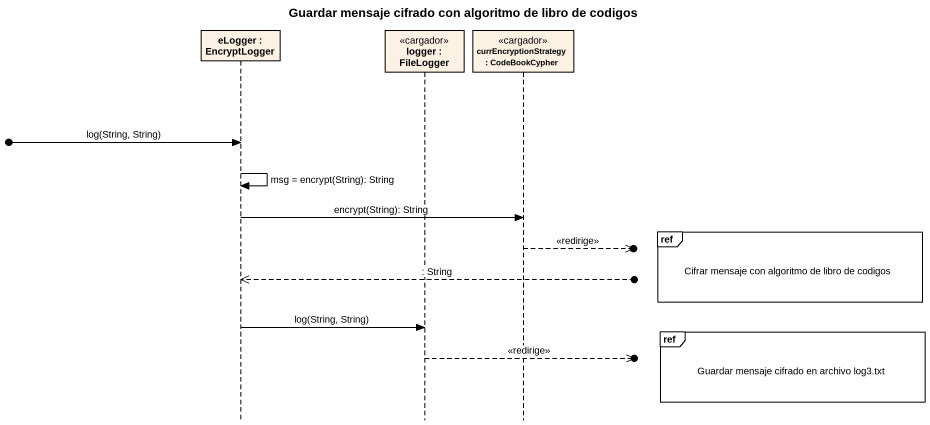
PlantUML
@startuml
title Guardar mensaje cifrado con algoritmo de libro de codigos
hide footbox
participant "eLogger : EncryptLogger" as eLogger
participant "logger : FileLogger" as logger <<cargador>>
participant "currEncryptionStrategy : CodeBookCypher" as currEncryptionStrategy <<cargador>>

[o-> eLogger : log(String, String)
eLogger -> eLogger : msg = encrypt(String): String
eLogger -> currEncryptionStrategy : encrypt(String): String
ref over currEncryptionStrategy : Cifrar mensaje con algoritmo de libro de codigos
currEncryptionStrategy -->>o] : <<redirige>>
eLogger <<--o] : : String
eLogger -> logger : log(String, String)
ref over currEncryptionStrategy : Guardar mensaje cifrado en archivo log3.txt
logger -->>o] : <<redirige>>
@enduml
